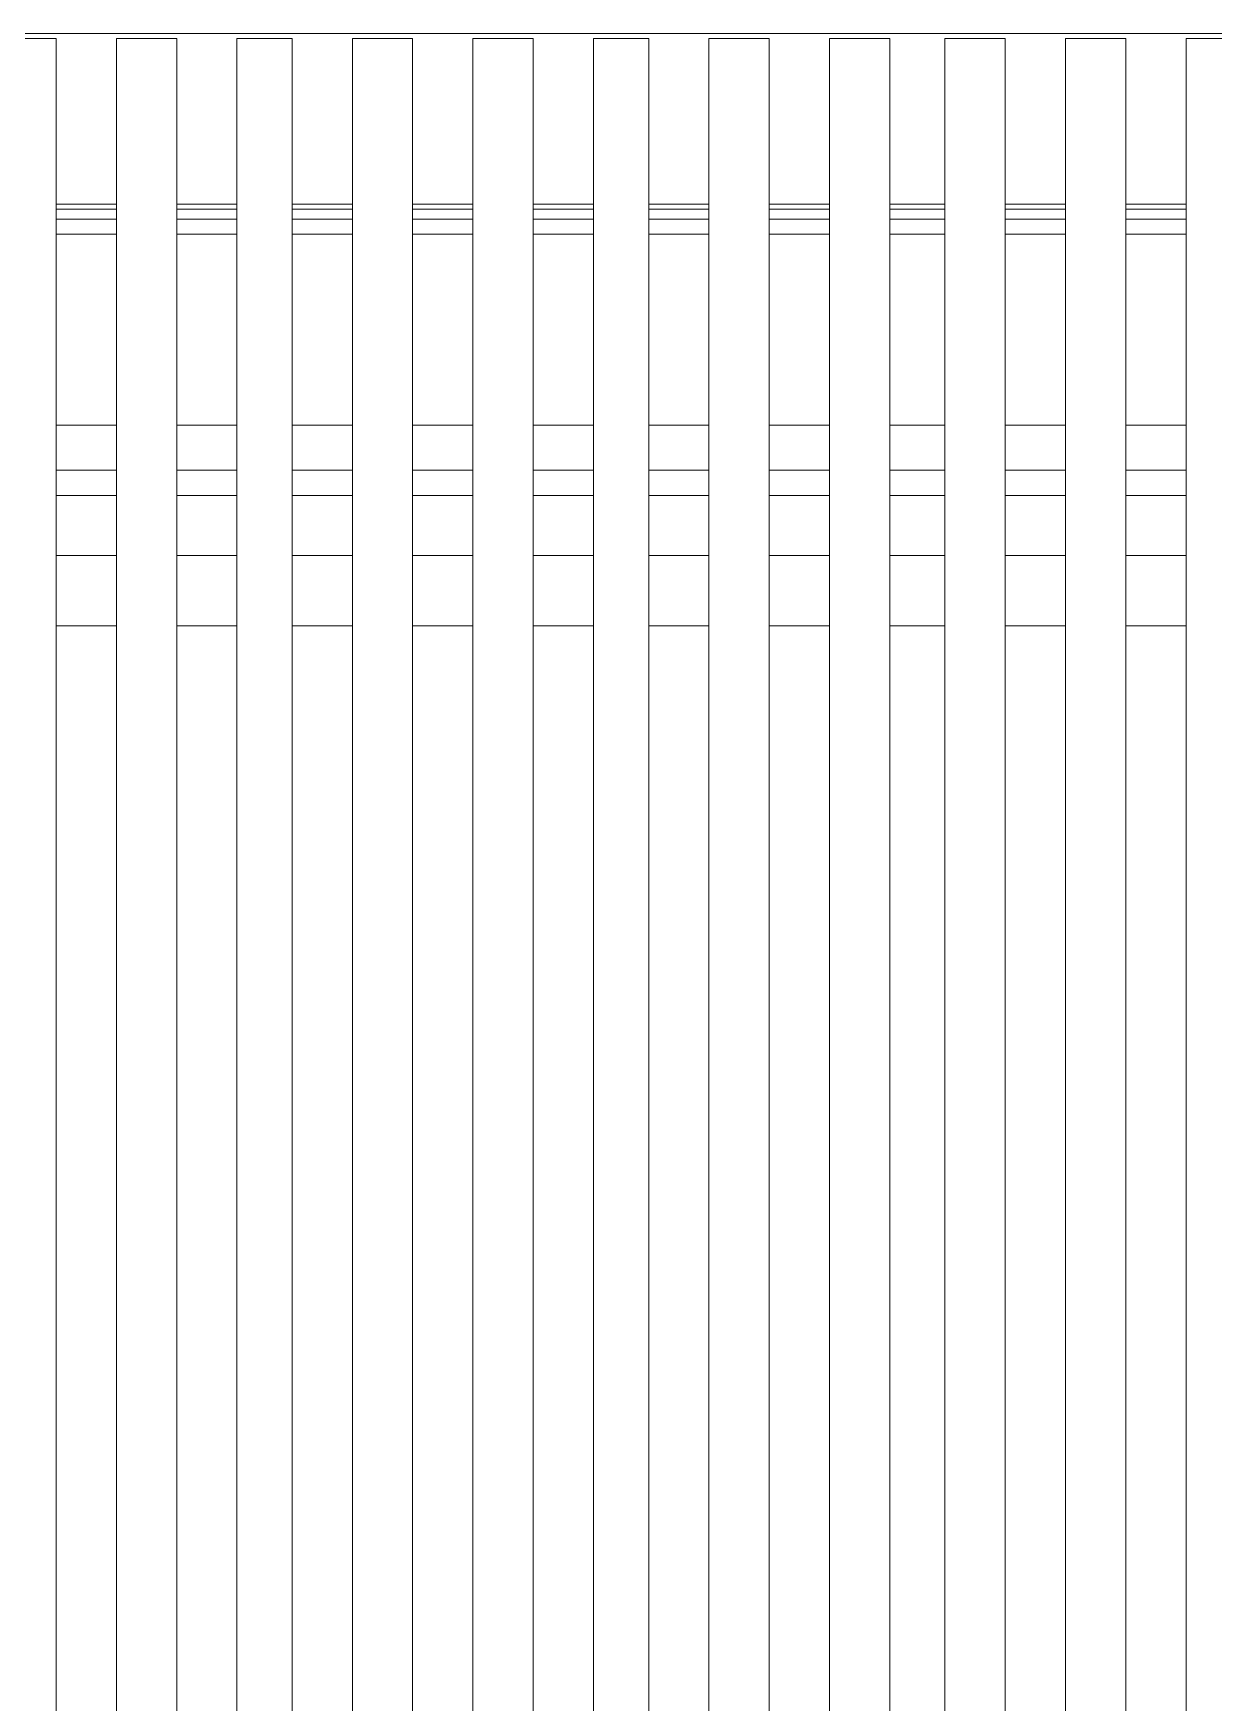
# Model space of a CAD drawing. Header units: millimetres. Extents: x 2294 to 908349, y -83289 to 219220.
# Drawn here: x 409158 to 410185, y 69792 to 71245 of the extents above; entities that cross this region are included whole.
import ezdxf

# ---------------------------------------------------------------- set-up
doc = ezdxf.new("R2010")
doc.units = ezdxf.units.MM
doc.layers.add('PDF _Геометрия', color=7, linetype='Continuous')

msp = doc.modelspace()

# ---------------------------------------------------------------- linework, layer by layer
at = {"layer": 'PDF _Геометрия', "lineweight": 9}
for points in [[(408447.5, 71240.2), (408447.5, 71244.6), (412001.6, 71244.6), (412001.6, 71082.9), (411966.6, 71082.9), (412019.1, 71082.9), (411966.6, 71082.9)], [(409129.5, 67170.3), (409177.6, 67170.3), (409125.1, 67170.3), (409125.1, 71240.2), (409177.6, 71240.2), (409129.5, 71240.2)], [(409177.6, 67170.3), (409177.6, 71240.2)], [(409278.1, 71240.2), (409230, 71240.2), (409282.5, 71240.2), (409282.5, 67170.3), (409230, 67170.3), (409278.1, 67170.3)], [(409230, 71240.2), (409230, 67170.3)], [(409334.9, 71240.2), (409334.9, 67170.3)], [(409383, 67170.3), (409383, 71240.2)], [(409439.9, 67170.3), (409487.9, 67170.3), (409435.5, 67170.3), (409435.5, 71240.2), (409487.9, 71240.2), (409439.9, 71240.2)], [(409487.9, 67170.3), (409487.9, 71240.2)], [(409588.5, 71240.2), (409540.4, 71240.2), (409592.9, 71240.2), (409592.9, 67170.3), (409540.4, 67170.3), (409588.5, 67170.3)], [(409540.4, 71240.2), (409540.4, 67170.3)], [(409645.3, 71240.2), (409645.3, 67170.3)], [(409693.4, 67170.3), (409693.4, 71240.2)], [(409750.2, 71240.2), (409794, 71240.2)], [(409898.9, 71240.2), (409850.8, 71240.2), (409903.2, 71240.2), (409903.2, 67170.3), (409850.8, 67170.3), (409898.9, 67170.3)], [(409850.8, 71240.2), (409850.8, 67170.3)], [(409955.7, 67170.3), (410003.8, 67170.3), (409951.3, 67170.3), (409951.3, 71240.2), (410003.8, 71240.2), (409955.7, 71240.2)], [(410003.8, 67170.3), (410003.8, 71240.2)], [(410104.3, 71240.2), (410056.2, 71240.2), (410108.7, 71240.2), (410108.7, 67170.3), (410056.2, 67170.3), (410104.3, 67170.3)], [(410056.2, 71240.2), (410056.2, 67170.3)], [(410161.2, 71240.2), (410161.2, 67170.3)], [(409177.6, 71096), (409230, 71096)], [(409282.5, 71096), (409334.9, 71096)], [(409383, 71096), (409435.5, 71096)], [(409487.9, 71096), (409540.4, 71096)], [(409592.9, 71096), (409645.3, 71096)], [(409693.4, 71096), (409745.9, 71096)], [(409798.3, 71096), (409850.8, 71096)], [(409903.2, 71096), (409951.3, 71096)], [(410003.8, 71096), (410056.2, 71096)], [(410108.7, 71096), (410161.2, 71096)], [(409230, 71091.6), (409177.6, 71091.6)], [(409177.6, 71082.9), (409230, 71082.9)], [(409334.9, 71091.6), (409282.5, 71091.6)], [(409282.5, 71082.9), (409334.9, 71082.9)], [(409435.5, 71091.6), (409383, 71091.6)], [(409383, 71082.9), (409435.5, 71082.9)], [(409540.4, 71091.6), (409487.9, 71091.6)], [(409487.9, 71082.9), (409540.4, 71082.9)], [(409645.3, 71091.6), (409592.9, 71091.6)], [(409592.9, 71082.9), (409645.3, 71082.9)], [(409745.9, 71091.6), (409693.4, 71091.6)], [(409693.4, 71082.9), (409745.9, 71082.9)], [(409850.8, 71091.6), (409798.3, 71091.6)], [(409798.3, 71082.9), (409850.8, 71082.9)], [(409951.3, 71091.6), (409903.2, 71091.6)], [(409903.2, 71082.9), (409951.3, 71082.9)], [(410056.2, 71091.6), (410003.8, 71091.6)], [(410003.8, 71082.9), (410056.2, 71082.9)], [(410161.2, 71091.6), (410108.7, 71091.6)], [(410108.7, 71082.9), (410161.2, 71082.9)], [(409177.6, 71069.7), (409230, 71069.7)], [(409177.6, 71069.7), (409230, 71069.7)], [(409177.6, 71069.7), (409230, 71069.7)], [(409177.6, 71069.7), (409230, 71069.7)], [(409177.6, 71069.7), (409230, 71069.7)], [(409177.6, 71069.7), (409230, 71069.7)], [(409177.6, 71069.7), (409230, 71069.7)], [(409177.6, 71069.7), (409230, 71069.7)], [(409177.6, 71069.7), (409230, 71069.7)], [(409177.6, 71069.7), (409230, 71069.7)], [(409282.5, 71069.7), (409334.9, 71069.7)], [(409282.5, 71069.7), (409334.9, 71069.7)], [(409282.5, 71069.7), (409334.9, 71069.7)], [(409282.5, 71069.7), (409334.9, 71069.7)], [(409282.5, 71069.7), (409334.9, 71069.7)], [(409282.5, 71069.7), (409334.9, 71069.7)], [(409282.5, 71069.7), (409334.9, 71069.7)], [(409282.5, 71069.7), (409334.9, 71069.7)], [(409282.5, 71069.7), (409334.9, 71069.7)], [(409282.5, 71069.7), (409334.9, 71069.7)], [(409383, 71069.7), (409435.5, 71069.7)], [(409383, 71069.7), (409435.5, 71069.7)], [(409383, 71069.7), (409435.5, 71069.7)], [(409383, 71069.7), (409435.5, 71069.7)], [(409383, 71069.7), (409435.5, 71069.7)], [(409383, 71069.7), (409435.5, 71069.7)], [(409383, 71069.7), (409435.5, 71069.7)], [(409383, 71069.7), (409435.5, 71069.7)], [(409383, 71069.7), (409435.5, 71069.7)], [(409383, 71069.7), (409435.5, 71069.7)], [(409487.9, 71069.7), (409540.4, 71069.7)], [(409487.9, 71069.7), (409540.4, 71069.7)], [(409487.9, 71069.7), (409540.4, 71069.7)], [(409487.9, 71069.7), (409540.4, 71069.7)], [(409487.9, 71069.7), (409540.4, 71069.7)], [(409487.9, 71069.7), (409540.4, 71069.7)], [(409487.9, 71069.7), (409540.4, 71069.7)], [(409487.9, 71069.7), (409540.4, 71069.7)], [(409487.9, 71069.7), (409540.4, 71069.7)], [(409487.9, 71069.7), (409540.4, 71069.7)], [(409592.9, 71069.7), (409645.3, 71069.7)], [(409592.9, 71069.7), (409645.3, 71069.7)], [(409592.9, 71069.7), (409645.3, 71069.7)], [(409592.9, 71069.7), (409645.3, 71069.7)], [(409592.9, 71069.7), (409645.3, 71069.7)], [(409592.9, 71069.7), (409645.3, 71069.7)], [(409592.9, 71069.7), (409645.3, 71069.7)], [(409592.9, 71069.7), (409645.3, 71069.7)], [(409592.9, 71069.7), (409645.3, 71069.7)], [(409592.9, 71069.7), (409645.3, 71069.7)], [(409693.4, 71069.7), (409745.9, 71069.7)], [(409693.4, 71069.7), (409745.9, 71069.7)], [(409693.4, 71069.7), (409745.9, 71069.7)], [(409693.4, 71069.7), (409745.9, 71069.7)], [(409693.4, 71069.7), (409745.9, 71069.7)], [(409693.4, 71069.7), (409745.9, 71069.7)], [(409693.4, 71069.7), (409745.9, 71069.7)], [(409693.4, 71069.7), (409745.9, 71069.7)], [(409693.4, 71069.7), (409745.9, 71069.7)], [(409693.4, 71069.7), (409745.9, 71069.7)], [(409798.3, 71069.7), (409850.8, 71069.7)], [(409798.3, 71069.7), (409850.8, 71069.7)], [(409798.3, 71069.7), (409850.8, 71069.7)], [(409798.3, 71069.7), (409850.8, 71069.7)], [(409798.3, 71069.7), (409850.8, 71069.7)], [(409798.3, 71069.7), (409850.8, 71069.7)], [(409798.3, 71069.7), (409850.8, 71069.7)], [(409798.3, 71069.7), (409850.8, 71069.7)], [(409798.3, 71069.7), (409850.8, 71069.7)], [(409798.3, 71069.7), (409850.8, 71069.7)], [(409903.2, 71069.7), (409951.3, 71069.7)], [(409903.2, 71069.7), (409951.3, 71069.7)], [(409903.2, 71069.7), (409951.3, 71069.7)], [(409903.2, 71069.7), (409951.3, 71069.7)], [(409903.2, 71069.7), (409951.3, 71069.7)], [(409903.2, 71069.7), (409951.3, 71069.7)], [(409903.2, 71069.7), (409951.3, 71069.7)], [(409903.2, 71069.7), (409951.3, 71069.7)], [(409903.2, 71069.7), (409951.3, 71069.7)], [(409903.2, 71069.7), (409951.3, 71069.7)], [(410003.8, 71069.7), (410056.2, 71069.7)], [(410003.8, 71069.7), (410056.2, 71069.7)], [(410003.8, 71069.7), (410056.2, 71069.7)], [(410003.8, 71069.7), (410056.2, 71069.7)], [(410003.8, 71069.7), (410056.2, 71069.7)], [(410003.8, 71069.7), (410056.2, 71069.7)], [(410003.8, 71069.7), (410056.2, 71069.7)], [(410003.8, 71069.7), (410056.2, 71069.7)], [(410003.8, 71069.7), (410056.2, 71069.7)], [(410003.8, 71069.7), (410056.2, 71069.7)], [(410108.7, 71069.7), (410161.2, 71069.7)], [(410108.7, 71069.7), (410161.2, 71069.7)], [(410108.7, 71069.7), (410161.2, 71069.7)], [(410108.7, 71069.7), (410161.2, 71069.7)], [(410108.7, 71069.7), (410161.2, 71069.7)], [(410108.7, 71069.7), (410161.2, 71069.7)], [(410108.7, 71069.7), (410161.2, 71069.7)], [(410108.7, 71069.7), (410161.2, 71069.7)], [(410108.7, 71069.7), (410161.2, 71069.7)], [(410108.7, 71069.7), (410161.2, 71069.7)], [(409230, 70903.6), (409177.6, 70903.6)], [(409230, 70903.6), (409177.6, 70903.6)], [(409230, 70903.6), (409177.6, 70903.6)], [(409230, 70903.6), (409177.6, 70903.6)], [(409230, 70903.6), (409177.6, 70903.6)], [(409230, 70903.6), (409177.6, 70903.6)], [(409230, 70903.6), (409177.6, 70903.6)], [(409230, 70903.6), (409177.6, 70903.6)], [(409230, 70903.6), (409177.6, 70903.6)], [(409230, 70903.6), (409177.6, 70903.6)], [(409334.9, 70903.6), (409282.5, 70903.6)], [(409334.9, 70903.6), (409282.5, 70903.6)], [(409334.9, 70903.6), (409282.5, 70903.6)], [(409334.9, 70903.6), (409282.5, 70903.6)], [(409334.9, 70903.6), (409282.5, 70903.6)], [(409334.9, 70903.6), (409282.5, 70903.6)], [(409334.9, 70903.6), (409282.5, 70903.6)], [(409334.9, 70903.6), (409282.5, 70903.6)], [(409334.9, 70903.6), (409282.5, 70903.6)], [(409334.9, 70903.6), (409282.5, 70903.6)], [(409435.5, 70903.6), (409383, 70903.6)], [(409435.5, 70903.6), (409383, 70903.6)], [(409435.5, 70903.6), (409383, 70903.6)], [(409435.5, 70903.6), (409383, 70903.6)], [(409435.5, 70903.6), (409383, 70903.6)], [(409435.5, 70903.6), (409383, 70903.6)], [(409435.5, 70903.6), (409383, 70903.6)], [(409435.5, 70903.6), (409383, 70903.6)], [(409435.5, 70903.6), (409383, 70903.6)], [(409435.5, 70903.6), (409383, 70903.6)], [(409540.4, 70903.6), (409487.9, 70903.6)], [(409540.4, 70903.6), (409487.9, 70903.6)], [(409540.4, 70903.6), (409487.9, 70903.6)], [(409540.4, 70903.6), (409487.9, 70903.6)], [(409540.4, 70903.6), (409487.9, 70903.6)], [(409540.4, 70903.6), (409487.9, 70903.6)], [(409540.4, 70903.6), (409487.9, 70903.6)], [(409540.4, 70903.6), (409487.9, 70903.6)], [(409540.4, 70903.6), (409487.9, 70903.6)], [(409540.4, 70903.6), (409487.9, 70903.6)], [(409645.3, 70903.6), (409592.9, 70903.6)], [(409645.3, 70903.6), (409592.9, 70903.6)], [(409645.3, 70903.6), (409592.9, 70903.6)], [(409645.3, 70903.6), (409592.9, 70903.6)], [(409645.3, 70903.6), (409592.9, 70903.6)], [(409645.3, 70903.6), (409592.9, 70903.6)], [(409645.3, 70903.6), (409592.9, 70903.6)], [(409645.3, 70903.6), (409592.9, 70903.6)], [(409645.3, 70903.6), (409592.9, 70903.6)], [(409645.3, 70903.6), (409592.9, 70903.6)], [(409745.9, 70903.6), (409693.4, 70903.6)], [(409745.9, 70903.6), (409693.4, 70903.6)], [(409745.9, 70903.6), (409693.4, 70903.6)], [(409745.9, 70903.6), (409693.4, 70903.6)], [(409745.9, 70903.6), (409693.4, 70903.6)], [(409745.9, 70903.6), (409693.4, 70903.6)], [(409745.9, 70903.6), (409693.4, 70903.6)], [(409745.9, 70903.6), (409693.4, 70903.6)], [(409745.9, 70903.6), (409693.4, 70903.6)], [(409745.9, 70903.6), (409693.4, 70903.6)], [(409850.8, 70903.6), (409798.3, 70903.6)], [(409850.8, 70903.6), (409798.3, 70903.6)], [(409850.8, 70903.6), (409798.3, 70903.6)], [(409850.8, 70903.6), (409798.3, 70903.6)], [(409850.8, 70903.6), (409798.3, 70903.6)], [(409850.8, 70903.6), (409798.3, 70903.6)], [(409850.8, 70903.6), (409798.3, 70903.6)], [(409850.8, 70903.6), (409798.3, 70903.6)], [(409850.8, 70903.6), (409798.3, 70903.6)], [(409850.8, 70903.6), (409798.3, 70903.6)], [(409951.3, 70903.6), (409903.2, 70903.6)], [(409951.3, 70903.6), (409903.2, 70903.6)], [(409951.3, 70903.6), (409903.2, 70903.6)], [(409951.3, 70903.6), (409903.2, 70903.6)], [(409951.3, 70903.6), (409903.2, 70903.6)], [(409951.3, 70903.6), (409903.2, 70903.6)], [(409951.3, 70903.6), (409903.2, 70903.6)], [(409951.3, 70903.6), (409903.2, 70903.6)], [(409951.3, 70903.6), (409903.2, 70903.6)], [(409951.3, 70903.6), (409903.2, 70903.6)], [(410056.2, 70903.6), (410003.8, 70903.6)], [(410056.2, 70903.6), (410003.8, 70903.6)], [(410056.2, 70903.6), (410003.8, 70903.6)], [(410056.2, 70903.6), (410003.8, 70903.6)], [(410056.2, 70903.6), (410003.8, 70903.6)], [(410056.2, 70903.6), (410003.8, 70903.6)], [(410056.2, 70903.6), (410003.8, 70903.6)], [(410056.2, 70903.6), (410003.8, 70903.6)], [(410056.2, 70903.6), (410003.8, 70903.6)], [(410056.2, 70903.6), (410003.8, 70903.6)], [(410161.2, 70903.6), (410108.7, 70903.6)], [(410161.2, 70903.6), (410108.7, 70903.6)], [(410161.2, 70903.6), (410108.7, 70903.6)], [(410161.2, 70903.6), (410108.7, 70903.6)], [(410161.2, 70903.6), (410108.7, 70903.6)], [(410161.2, 70903.6), (410108.7, 70903.6)], [(410161.2, 70903.6), (410108.7, 70903.6)], [(410161.2, 70903.6), (410108.7, 70903.6)], [(410161.2, 70903.6), (410108.7, 70903.6)], [(410161.2, 70903.6), (410108.7, 70903.6)], [(409230, 70864.3), (409177.6, 70864.3)], [(409230, 70864.3), (409177.6, 70864.3)], [(409230, 70864.3), (409177.6, 70864.3)], [(409230, 70864.3), (409177.6, 70864.3)], [(409230, 70864.3), (409177.6, 70864.3)], [(409230, 70864.3), (409177.6, 70864.3)], [(409230, 70864.3), (409177.6, 70864.3)], [(409230, 70864.3), (409177.6, 70864.3)], [(409230, 70864.3), (409177.6, 70864.3)], [(409334.9, 70864.3), (409282.5, 70864.3)], [(409334.9, 70864.3), (409282.5, 70864.3)], [(409334.9, 70864.3), (409282.5, 70864.3)], [(409334.9, 70864.3), (409282.5, 70864.3)], [(409334.9, 70864.3), (409282.5, 70864.3)], [(409334.9, 70864.3), (409282.5, 70864.3)], [(409334.9, 70864.3), (409282.5, 70864.3)], [(409334.9, 70864.3), (409282.5, 70864.3)], [(409334.9, 70864.3), (409282.5, 70864.3)], [(409435.5, 70864.3), (409383, 70864.3)], [(409435.5, 70864.3), (409383, 70864.3)], [(409435.5, 70864.3), (409383, 70864.3)], [(409435.5, 70864.3), (409383, 70864.3)], [(409435.5, 70864.3), (409383, 70864.3)], [(409435.5, 70864.3), (409383, 70864.3)], [(409435.5, 70864.3), (409383, 70864.3)], [(409435.5, 70864.3), (409383, 70864.3)], [(409435.5, 70864.3), (409383, 70864.3)], [(409540.4, 70864.3), (409487.9, 70864.3)], [(409540.4, 70864.3), (409487.9, 70864.3)], [(409540.4, 70864.3), (409487.9, 70864.3)], [(409540.4, 70864.3), (409487.9, 70864.3)], [(409540.4, 70864.3), (409487.9, 70864.3)], [(409540.4, 70864.3), (409487.9, 70864.3)], [(409540.4, 70864.3), (409487.9, 70864.3)], [(409540.4, 70864.3), (409487.9, 70864.3)], [(409540.4, 70864.3), (409487.9, 70864.3)], [(409645.3, 70864.3), (409592.9, 70864.3)], [(409645.3, 70864.3), (409592.9, 70864.3)], [(409645.3, 70864.3), (409592.9, 70864.3)], [(409645.3, 70864.3), (409592.9, 70864.3)], [(409645.3, 70864.3), (409592.9, 70864.3)], [(409645.3, 70864.3), (409592.9, 70864.3)], [(409645.3, 70864.3), (409592.9, 70864.3)], [(409645.3, 70864.3), (409592.9, 70864.3)], [(409645.3, 70864.3), (409592.9, 70864.3)], [(409745.9, 70864.3), (409693.4, 70864.3)], [(409745.9, 70864.3), (409693.4, 70864.3)], [(409745.9, 70864.3), (409693.4, 70864.3)], [(409745.9, 70864.3), (409693.4, 70864.3)], [(409745.9, 70864.3), (409693.4, 70864.3)], [(409745.9, 70864.3), (409693.4, 70864.3)], [(409745.9, 70864.3), (409693.4, 70864.3)], [(409745.9, 70864.3), (409693.4, 70864.3)], [(409745.9, 70864.3), (409693.4, 70864.3)], [(409850.8, 70864.3), (409798.3, 70864.3)], [(409850.8, 70864.3), (409798.3, 70864.3)], [(409850.8, 70864.3), (409798.3, 70864.3)], [(409850.8, 70864.3), (409798.3, 70864.3)], [(409850.8, 70864.3), (409798.3, 70864.3)], [(409850.8, 70864.3), (409798.3, 70864.3)], [(409850.8, 70864.3), (409798.3, 70864.3)], [(409850.8, 70864.3), (409798.3, 70864.3)], [(409850.8, 70864.3), (409798.3, 70864.3)], [(409951.3, 70864.3), (409903.2, 70864.3)], [(409951.3, 70864.3), (409903.2, 70864.3)], [(409951.3, 70864.3), (409903.2, 70864.3)], [(409951.3, 70864.3), (409903.2, 70864.3)], [(409951.3, 70864.3), (409903.2, 70864.3)], [(409951.3, 70864.3), (409903.2, 70864.3)], [(409951.3, 70864.3), (409903.2, 70864.3)], [(409951.3, 70864.3), (409903.2, 70864.3)], [(409951.3, 70864.3), (409903.2, 70864.3)], [(410056.2, 70864.3), (410003.8, 70864.3)], [(410056.2, 70864.3), (410003.8, 70864.3)], [(410056.2, 70864.3), (410003.8, 70864.3)], [(410056.2, 70864.3), (410003.8, 70864.3)], [(410056.2, 70864.3), (410003.8, 70864.3)], [(410056.2, 70864.3), (410003.8, 70864.3)], [(410056.2, 70864.3), (410003.8, 70864.3)], [(410056.2, 70864.3), (410003.8, 70864.3)], [(410056.2, 70864.3), (410003.8, 70864.3)], [(410161.2, 70864.3), (410108.7, 70864.3)], [(410161.2, 70864.3), (410108.7, 70864.3)], [(410161.2, 70864.3), (410108.7, 70864.3)], [(410161.2, 70864.3), (410108.7, 70864.3)], [(410161.2, 70864.3), (410108.7, 70864.3)], [(410161.2, 70864.3), (410108.7, 70864.3)], [(410161.2, 70864.3), (410108.7, 70864.3)], [(410161.2, 70864.3), (410108.7, 70864.3)], [(410161.2, 70864.3), (410108.7, 70864.3)], [(409177.6, 70842.4), (409230, 70842.4)], [(409177.6, 70842.4), (409230, 70842.4)], [(409177.6, 70842.4), (409230, 70842.4)], [(409177.6, 70842.4), (409230, 70842.4)], [(409177.6, 70842.4), (409230, 70842.4)], [(409177.6, 70842.4), (409230, 70842.4)], [(409177.6, 70842.4), (409230, 70842.4)], [(409177.6, 70842.4), (409230, 70842.4)], [(409177.6, 70842.4), (409230, 70842.4)], [(409282.5, 70842.4), (409334.9, 70842.4)], [(409282.5, 70842.4), (409334.9, 70842.4)], [(409282.5, 70842.4), (409334.9, 70842.4)], [(409282.5, 70842.4), (409334.9, 70842.4)], [(409282.5, 70842.4), (409334.9, 70842.4)], [(409282.5, 70842.4), (409334.9, 70842.4)], [(409282.5, 70842.4), (409334.9, 70842.4)], [(409282.5, 70842.4), (409334.9, 70842.4)], [(409282.5, 70842.4), (409334.9, 70842.4)], [(409383, 70842.4), (409435.5, 70842.4)], [(409383, 70842.4), (409435.5, 70842.4)], [(409383, 70842.4), (409435.5, 70842.4)], [(409383, 70842.4), (409435.5, 70842.4)], [(409383, 70842.4), (409435.5, 70842.4)], [(409383, 70842.4), (409435.5, 70842.4)], [(409383, 70842.4), (409435.5, 70842.4)], [(409383, 70842.4), (409435.5, 70842.4)], [(409383, 70842.4), (409435.5, 70842.4)], [(409487.9, 70842.4), (409540.4, 70842.4)], [(409487.9, 70842.4), (409540.4, 70842.4)], [(409487.9, 70842.4), (409540.4, 70842.4)], [(409487.9, 70842.4), (409540.4, 70842.4)], [(409487.9, 70842.4), (409540.4, 70842.4)], [(409487.9, 70842.4), (409540.4, 70842.4)], [(409487.9, 70842.4), (409540.4, 70842.4)], [(409487.9, 70842.4), (409540.4, 70842.4)], [(409487.9, 70842.4), (409540.4, 70842.4)], [(409592.9, 70842.4), (409645.3, 70842.4)], [(409592.9, 70842.4), (409645.3, 70842.4)], [(409592.9, 70842.4), (409645.3, 70842.4)], [(409592.9, 70842.4), (409645.3, 70842.4)], [(409592.9, 70842.4), (409645.3, 70842.4)], [(409592.9, 70842.4), (409645.3, 70842.4)], [(409592.9, 70842.4), (409645.3, 70842.4)], [(409592.9, 70842.4), (409645.3, 70842.4)], [(409592.9, 70842.4), (409645.3, 70842.4)], [(409693.4, 70842.4), (409745.9, 70842.4)], [(409693.4, 70842.4), (409745.9, 70842.4)], [(409693.4, 70842.4), (409745.9, 70842.4)], [(409693.4, 70842.4), (409745.9, 70842.4)], [(409693.4, 70842.4), (409745.9, 70842.4)], [(409693.4, 70842.4), (409745.9, 70842.4)], [(409693.4, 70842.4), (409745.9, 70842.4)], [(409693.4, 70842.4), (409745.9, 70842.4)], [(409693.4, 70842.4), (409745.9, 70842.4)], [(409798.3, 70842.4), (409850.8, 70842.4)], [(409798.3, 70842.4), (409850.8, 70842.4)], [(409798.3, 70842.4), (409850.8, 70842.4)], [(409798.3, 70842.4), (409850.8, 70842.4)], [(409798.3, 70842.4), (409850.8, 70842.4)], [(409798.3, 70842.4), (409850.8, 70842.4)], [(409798.3, 70842.4), (409850.8, 70842.4)], [(409798.3, 70842.4), (409850.8, 70842.4)], [(409798.3, 70842.4), (409850.8, 70842.4)], [(409903.2, 70842.4), (409951.3, 70842.4)], [(409903.2, 70842.4), (409951.3, 70842.4)], [(409903.2, 70842.4), (409951.3, 70842.4)], [(409903.2, 70842.4), (409951.3, 70842.4)], [(409903.2, 70842.4), (409951.3, 70842.4)], [(409903.2, 70842.4), (409951.3, 70842.4)], [(409903.2, 70842.4), (409951.3, 70842.4)], [(409903.2, 70842.4), (409951.3, 70842.4)], [(409903.2, 70842.4), (409951.3, 70842.4)], [(410003.8, 70842.4), (410056.2, 70842.4)], [(410003.8, 70842.4), (410056.2, 70842.4)], [(410003.8, 70842.4), (410056.2, 70842.4)], [(410003.8, 70842.4), (410056.2, 70842.4)], [(410003.8, 70842.4), (410056.2, 70842.4)], [(410003.8, 70842.4), (410056.2, 70842.4)], [(410003.8, 70842.4), (410056.2, 70842.4)], [(410003.8, 70842.4), (410056.2, 70842.4)], [(410003.8, 70842.4), (410056.2, 70842.4)], [(410108.7, 70842.4), (410161.2, 70842.4)], [(410108.7, 70842.4), (410161.2, 70842.4)], [(410108.7, 70842.4), (410161.2, 70842.4)], [(410108.7, 70842.4), (410161.2, 70842.4)], [(410108.7, 70842.4), (410161.2, 70842.4)], [(410108.7, 70842.4), (410161.2, 70842.4)], [(410108.7, 70842.4), (410161.2, 70842.4)], [(410108.7, 70842.4), (410161.2, 70842.4)], [(410108.7, 70842.4), (410161.2, 70842.4)], [(409230, 70790), (409177.6, 70790)], [(409334.9, 70790), (409282.5, 70790)], [(409435.5, 70790), (409383, 70790)], [(409540.4, 70790), (409487.9, 70790)], [(409645.3, 70790), (409592.9, 70790)], [(409745.9, 70790), (409693.4, 70790)], [(409850.8, 70790), (409798.3, 70790)], [(409951.3, 70790), (409903.2, 70790)], [(410056.2, 70790), (410003.8, 70790)], [(410161.2, 70790), (410108.7, 70790)], [(409177.6, 70728.8), (409230, 70728.8)], [(409282.5, 70728.8), (409334.9, 70728.8)], [(409383, 70728.8), (409435.5, 70728.8)], [(409487.9, 70728.8), (409540.4, 70728.8)], [(409592.9, 70728.8), (409645.3, 70728.8)], [(409693.4, 70728.8), (409745.9, 70728.8)], [(409798.3, 70728.8), (409850.8, 70728.8)], [(409903.2, 70728.8), (409951.3, 70728.8)], [(410003.8, 70728.8), (410056.2, 70728.8)], [(410108.7, 70728.8), (410161.2, 70728.8)]]:
    msp.add_lwpolyline(points, dxfattribs=at)
for points in [[(409383, 71240.2), (409334.9, 71240.2)], [(409693.4, 71240.2), (409645.3, 71240.2)], [(409798.3, 71240.2), (409798.3, 67170.3), (409745.9, 67170.3), (409745.9, 71240.2)], [(410209.3, 71240.2), (410161.2, 71240.2)], [(409177.6, 71082.9), (409230, 71082.9)], [(409282.5, 71082.9), (409334.9, 71082.9)], [(409383, 71082.9), (409435.5, 71082.9)], [(409487.9, 71082.9), (409540.4, 71082.9)], [(409592.9, 71082.9), (409645.3, 71082.9)], [(409693.4, 71082.9), (409745.9, 71082.9)], [(409798.3, 71082.9), (409850.8, 71082.9)], [(409903.2, 71082.9), (409951.3, 71082.9)], [(410003.8, 71082.9), (410056.2, 71082.9)], [(410108.7, 71082.9), (410161.2, 71082.9)], [(409230, 71069.7), (409177.6, 71069.7)], [(409230, 71069.7), (409177.6, 71069.7)], [(409334.9, 71069.7), (409282.5, 71069.7)], [(409334.9, 71069.7), (409282.5, 71069.7)], [(409435.5, 71069.7), (409383, 71069.7)], [(409435.5, 71069.7), (409383, 71069.7)], [(409540.4, 71069.7), (409487.9, 71069.7)], [(409540.4, 71069.7), (409487.9, 71069.7)], [(409645.3, 71069.7), (409592.9, 71069.7)], [(409645.3, 71069.7), (409592.9, 71069.7)], [(409745.9, 71069.7), (409693.4, 71069.7)], [(409745.9, 71069.7), (409693.4, 71069.7)], [(409850.8, 71069.7), (409798.3, 71069.7)], [(409850.8, 71069.7), (409798.3, 71069.7)], [(409951.3, 71069.7), (409903.2, 71069.7)], [(409951.3, 71069.7), (409903.2, 71069.7)], [(410056.2, 71069.7), (410003.8, 71069.7)], [(410056.2, 71069.7), (410003.8, 71069.7)], [(410161.2, 71069.7), (410108.7, 71069.7)], [(410161.2, 71069.7), (410108.7, 71069.7)], [(409177.6, 70903.6), (409230, 70903.6)], [(409177.6, 70903.6), (409230, 70903.6)], [(409282.5, 70903.6), (409334.9, 70903.6)], [(409282.5, 70903.6), (409334.9, 70903.6)], [(409383, 70903.6), (409435.5, 70903.6)], [(409383, 70903.6), (409435.5, 70903.6)], [(409487.9, 70903.6), (409540.4, 70903.6)], [(409487.9, 70903.6), (409540.4, 70903.6)], [(409592.9, 70903.6), (409645.3, 70903.6)], [(409592.9, 70903.6), (409645.3, 70903.6)], [(409693.4, 70903.6), (409745.9, 70903.6)], [(409693.4, 70903.6), (409745.9, 70903.6)], [(409798.3, 70903.6), (409850.8, 70903.6)], [(409798.3, 70903.6), (409850.8, 70903.6)], [(409903.2, 70903.6), (409951.3, 70903.6)], [(409903.2, 70903.6), (409951.3, 70903.6)], [(410003.8, 70903.6), (410056.2, 70903.6)], [(410003.8, 70903.6), (410056.2, 70903.6)], [(410108.7, 70903.6), (410161.2, 70903.6)], [(410108.7, 70903.6), (410161.2, 70903.6)], [(409177.6, 70864.3), (409230, 70864.3)], [(409177.6, 70864.3), (409230, 70864.3)], [(409282.5, 70864.3), (409334.9, 70864.3)], [(409282.5, 70864.3), (409334.9, 70864.3)], [(409383, 70864.3), (409435.5, 70864.3)], [(409383, 70864.3), (409435.5, 70864.3)], [(409487.9, 70864.3), (409540.4, 70864.3)], [(409487.9, 70864.3), (409540.4, 70864.3)], [(409592.9, 70864.3), (409645.3, 70864.3)], [(409592.9, 70864.3), (409645.3, 70864.3)], [(409693.4, 70864.3), (409745.9, 70864.3)], [(409693.4, 70864.3), (409745.9, 70864.3)], [(409798.3, 70864.3), (409850.8, 70864.3)], [(409798.3, 70864.3), (409850.8, 70864.3)], [(409903.2, 70864.3), (409951.3, 70864.3)], [(409903.2, 70864.3), (409951.3, 70864.3)], [(410003.8, 70864.3), (410056.2, 70864.3)], [(410003.8, 70864.3), (410056.2, 70864.3)], [(410108.7, 70864.3), (410161.2, 70864.3)], [(410108.7, 70864.3), (410161.2, 70864.3)], [(409230, 70842.4), (409177.6, 70842.4)], [(409230, 70842.4), (409177.6, 70842.4)], [(409334.9, 70842.4), (409282.5, 70842.4)], [(409334.9, 70842.4), (409282.5, 70842.4)], [(409435.5, 70842.4), (409383, 70842.4)], [(409435.5, 70842.4), (409383, 70842.4)], [(409540.4, 70842.4), (409487.9, 70842.4)], [(409540.4, 70842.4), (409487.9, 70842.4)], [(409645.3, 70842.4), (409592.9, 70842.4)], [(409645.3, 70842.4), (409592.9, 70842.4)], [(409745.9, 70842.4), (409693.4, 70842.4)], [(409745.9, 70842.4), (409693.4, 70842.4)], [(409850.8, 70842.4), (409798.3, 70842.4)], [(409850.8, 70842.4), (409798.3, 70842.4)], [(409951.3, 70842.4), (409903.2, 70842.4)], [(409951.3, 70842.4), (409903.2, 70842.4)], [(410056.2, 70842.4), (410003.8, 70842.4)], [(410056.2, 70842.4), (410003.8, 70842.4)], [(410161.2, 70842.4), (410108.7, 70842.4)], [(410161.2, 70842.4), (410108.7, 70842.4)]]:
    msp.add_lwpolyline(points, close=True, dxfattribs=at)

doc.saveas('drawing.dxf')
